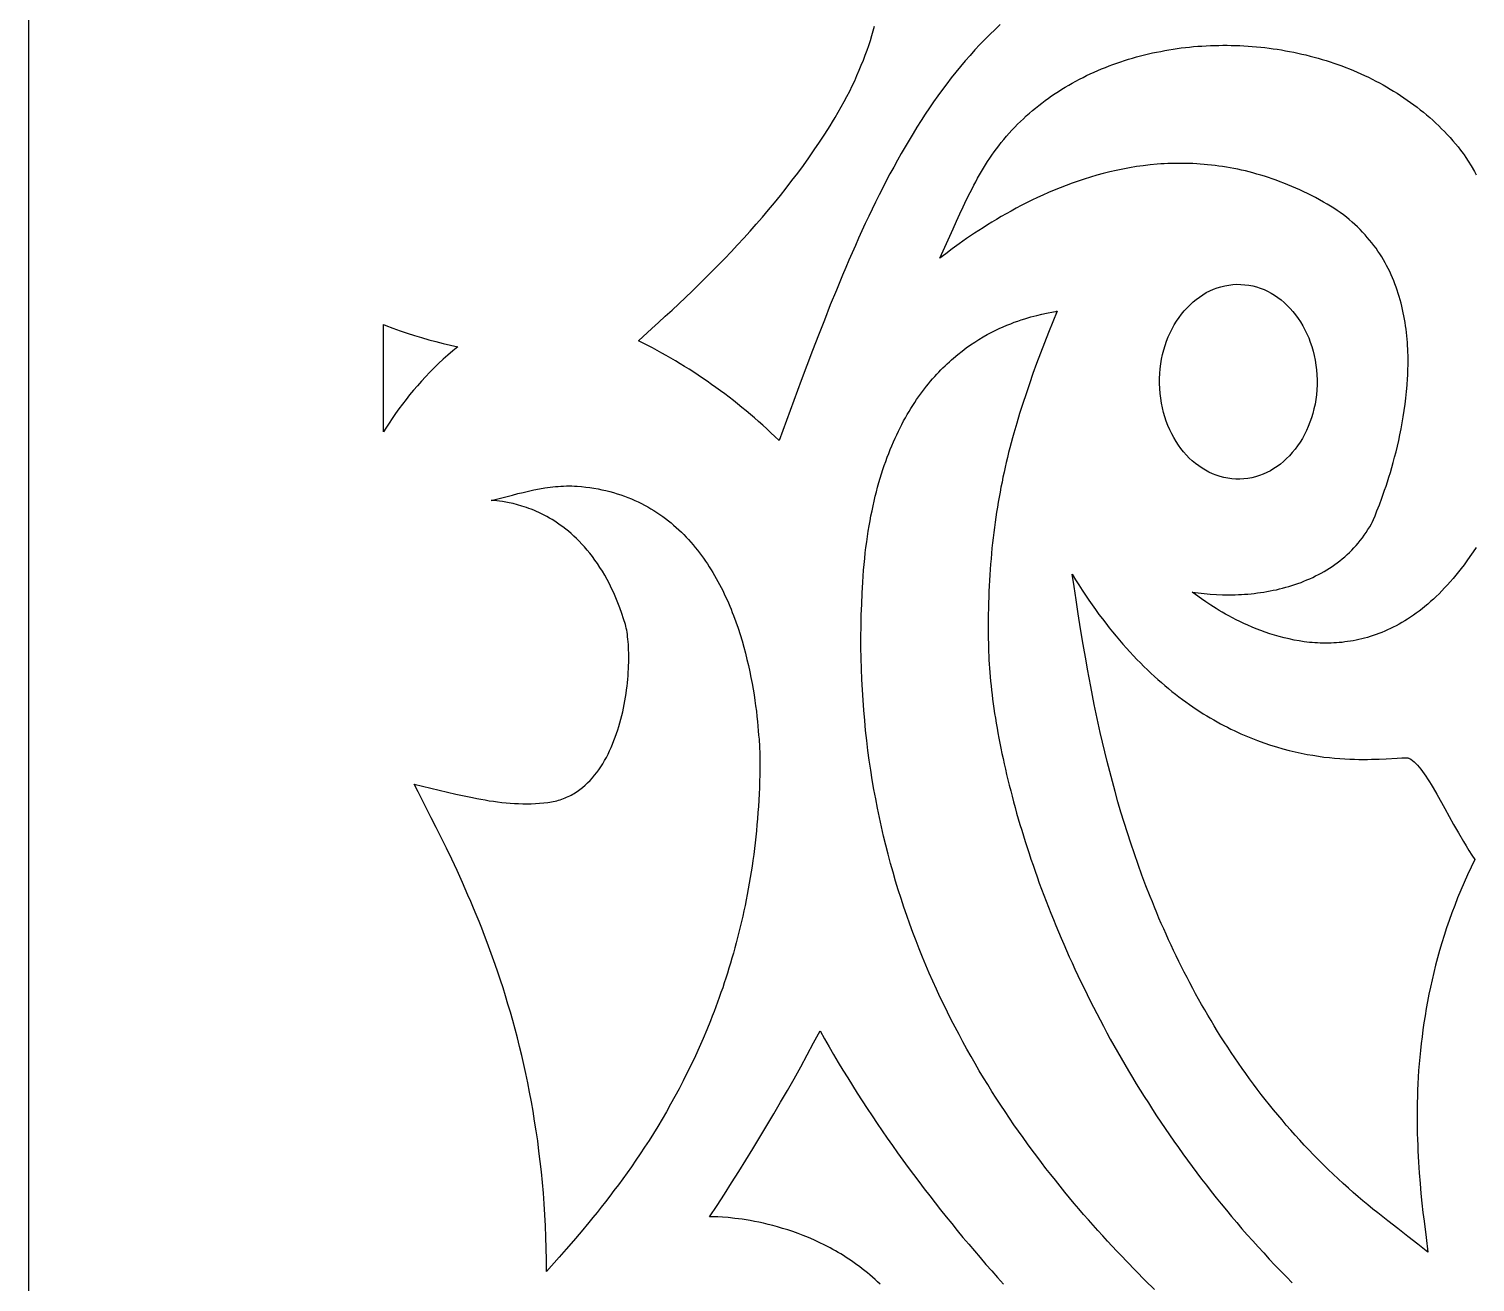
# Model space of a CAD drawing. Extents: x -750 to 750, y -1000 to 1000.
# Drawn here: x -750 to -586.9, y -272.7 to -131.3 of the extents above; entities that cross this region are included whole.
import ezdxf

# ---------------------------------------------------------------- set-up
doc = ezdxf.new("R2010")
doc.units = 0
doc.layers.add('LAYER_1', color=18, linetype='CONTINUOUS')

msp = doc.modelspace()

# ---------------------------------------------------------------- linework, layer by layer
at = {"layer": 'LAYER_1'}
msp.add_lwpolyline([(-475.66, 274.46), (-477.41, 255.17, -0.426497), (-483.05, 250.67, 1), (-489.05, 205.44, -0.214305), (-485.57, 203.28, -0.489736), (-510.5, 127.16, 0.182251), (-474.88, 69.45, -0.070235), (-473.9, 68.45, -0.552147), (-511.5, -26.78), (-511.5, -1000), (-750, -1000), (-750, 1000)], format="xyb", dxfattribs=at)
for points in [[(-640.42, -130.78), (-641.01, -131.33), (-641.6, -131.89), (-642.17, -132.46), (-642.73, -133.04), (-643.29, -133.64), (-643.84, -134.25), (-644.38, -134.87), (-644.91, -135.5), (-645.43, -136.14), (-645.95, -136.79), (-646.46, -137.45), (-646.96, -138.12), (-647.45, -138.8), (-647.94, -139.49), (-648.42, -140.19), (-648.89, -140.9), (-649.36, -141.62), (-649.82, -142.34), (-650.27, -143.07), (-650.72, -143.82), (-651.16, -144.56), (-651.59, -145.32), (-652.02, -146.08), (-652.45, -146.85), (-652.87, -147.63), (-653.28, -148.41), (-653.69, -149.2), (-654.09, -150), (-654.49, -150.8), (-654.88, -151.6), (-655.27, -152.41), (-655.65, -153.23), (-656.03, -154.05), (-656.4, -154.87), (-656.77, -155.7), (-657.14, -156.53), (-657.5, -157.36), (-657.86, -158.2), (-658.21, -159.04), (-658.91, -160.73), (-659.6, -162.42), (-660.27, -164.12), (-660.94, -165.83), (-661.59, -167.54), (-662.24, -169.24), (-662.88, -170.95), (-664.14, -174.34), (-665.38, -177.7), (-665.84, -177.26), (-666.29, -176.84), (-666.75, -176.41), (-667.21, -176), (-667.68, -175.58), (-668.15, -175.17), (-668.62, -174.77), (-669.09, -174.37), (-669.57, -173.98), (-670.05, -173.59), (-670.53, -173.21), (-671.02, -172.83), (-671.51, -172.46), (-672, -172.1), (-672.5, -171.74), (-672.99, -171.38), (-673.49, -171.03), (-674, -170.68), (-674.5, -170.35), (-675.01, -170.01), (-675.52, -169.68), (-676.03, -169.36), (-676.54, -169.05), (-677.06, -168.74), (-677.58, -168.43), (-678.1, -168.13), (-678.62, -167.84), (-679.14, -167.55), (-679.67, -167.27), (-680.19, -166.99), (-680.72, -166.72), (-681.25, -166.46), (-679.73, -165.09), (-678.97, -164.4), (-678.21, -163.7), (-677.45, -162.99), (-676.7, -162.29), (-675.95, -161.57), (-675.2, -160.85), (-674.45, -160.13), (-673.71, -159.4), (-672.97, -158.66), (-672.24, -157.92), (-671.51, -157.17), (-670.79, -156.41), (-670.07, -155.65), (-669.36, -154.87), (-668.65, -154.09), (-667.96, -153.3), (-667.26, -152.51), (-666.58, -151.7), (-665.9, -150.89), (-665.23, -150.07), (-664.57, -149.23), (-663.92, -148.39), (-663.28, -147.54), (-662.64, -146.68), (-662.02, -145.81), (-661.41, -144.92), (-660.8, -144.03), (-660.21, -143.13), (-659.63, -142.21), (-659.35, -141.75), (-659.06, -141.28), (-658.71, -140.68), (-658.36, -140.07), (-658.03, -139.47), (-657.72, -138.88), (-657.41, -138.28), (-657.13, -137.69), (-656.85, -137.11), (-656.59, -136.52), (-656.34, -135.94), (-656.1, -135.37), (-655.87, -134.8), (-655.66, -134.23), (-655.45, -133.67), (-655.26, -133.12), (-655.08, -132.57), (-654.91, -132.02), (-654.75, -131.48), (-654.6, -130.95)], [(-586.75, -189.78), (-587.09, -190.29), (-587.44, -190.8), (-587.8, -191.31), (-588.11, -191.73), (-588.42, -192.14), (-588.73, -192.54), (-589.04, -192.92), (-589.35, -193.3), (-589.67, -193.66), (-589.98, -194.01), (-590.3, -194.35), (-590.61, -194.69), (-590.93, -195.01), (-591.25, -195.31), (-591.57, -195.61), (-591.89, -195.9), (-592.21, -196.18), (-592.53, -196.45), (-592.85, -196.71), (-593.18, -196.96), (-593.5, -197.2), (-593.82, -197.43), (-594.15, -197.65), (-594.47, -197.86), (-594.79, -198.06), (-595.12, -198.26), (-595.44, -198.44), (-595.77, -198.62), (-596.09, -198.78), (-596.42, -198.94), (-596.74, -199.09), (-597.06, -199.24), (-597.39, -199.37), (-597.71, -199.5), (-598.04, -199.62), (-598.36, -199.73), (-598.68, -199.83), (-599, -199.93), (-599.32, -200.02), (-599.64, -200.1), (-599.96, -200.18), (-600.28, -200.24), (-600.6, -200.31), (-600.92, -200.36), (-601.24, -200.41), (-601.55, -200.45), (-601.87, -200.49), (-602.18, -200.52), (-602.49, -200.54), (-602.8, -200.56), (-603.11, -200.57), (-603.42, -200.58), (-603.73, -200.58), (-604.03, -200.58), (-604.34, -200.57), (-604.64, -200.56), (-604.94, -200.54), (-605.24, -200.52), (-605.54, -200.49), (-606.13, -200.42), (-606.71, -200.33), (-607.29, -200.23), (-607.85, -200.11), (-608.41, -199.98), (-608.96, -199.84), (-609.5, -199.69), (-610.02, -199.52), (-610.54, -199.35), (-611.05, -199.16), (-611.54, -198.97), (-612.02, -198.77), (-612.49, -198.57), (-612.95, -198.36), (-613.39, -198.15), (-613.82, -197.94), (-614.23, -197.73), (-614.63, -197.51), (-615.02, -197.3), (-615.38, -197.09), (-615.74, -196.88), (-616.07, -196.67), (-616.69, -196.28), (-617.24, -195.92), (-617.71, -195.59), (-618.41, -195.08), (-618.76, -194.82), (-618.1, -194.91), (-617.43, -194.99), (-616.74, -195.05), (-616.05, -195.09), (-615.35, -195.12), (-615, -195.13), (-614.64, -195.13), (-614.29, -195.13), (-613.93, -195.12), (-613.57, -195.1), (-613.21, -195.09), (-612.86, -195.06), (-612.5, -195.04), (-612.14, -195), (-611.78, -194.96), (-611.42, -194.92), (-611.06, -194.87), (-610.7, -194.82), (-610.34, -194.76), (-609.99, -194.69), (-609.63, -194.62), (-609.28, -194.55), (-608.92, -194.46), (-608.57, -194.38), (-608.22, -194.28), (-607.87, -194.18), (-607.53, -194.08), (-607.18, -193.96), (-606.84, -193.85), (-606.5, -193.72), (-606.17, -193.59), (-605.83, -193.45), (-605.5, -193.31), (-605.18, -193.16), (-604.85, -193), (-604.53, -192.84), (-604.22, -192.67), (-603.9, -192.49), (-603.59, -192.31), (-603.29, -192.12), (-602.99, -191.92), (-602.7, -191.72), (-602.41, -191.51), (-602.12, -191.29), (-601.84, -191.06), (-601.57, -190.83), (-601.3, -190.59), (-601.03, -190.34), (-600.78, -190.09), (-600.53, -189.83), (-600.28, -189.56), (-600.04, -189.28), (-599.81, -188.99), (-599.58, -188.7), (-599.36, -188.4), (-599.15, -188.09), (-598.95, -187.77), (-598.75, -187.45), (-598.56, -187.11), (-598.48, -186.95), (-598.34, -186.64), (-598.15, -186.21), (-597.93, -185.66), (-597.66, -184.99), (-597.38, -184.21), (-597.22, -183.78), (-597.07, -183.33), (-596.91, -182.86), (-596.75, -182.37), (-596.58, -181.85), (-596.42, -181.31), (-596.26, -180.76), (-596.1, -180.18), (-595.94, -179.59), (-595.78, -178.98), (-595.63, -178.36), (-595.48, -177.72), (-595.34, -177.07), (-595.21, -176.4), (-595.08, -175.73), (-594.96, -175.04), (-594.85, -174.34), (-594.75, -173.63), (-594.67, -172.92), (-594.59, -172.2), (-594.53, -171.47), (-594.48, -170.73), (-594.46, -170.36), (-594.45, -169.99), (-594.44, -169.62), (-594.43, -169.25), (-594.43, -168.88), (-594.43, -168.51), (-594.43, -168.13), (-594.45, -167.76), (-594.46, -167.39), (-594.48, -167.01), (-594.5, -166.64), (-594.53, -166.26), (-594.57, -165.89), (-594.61, -165.52), (-594.65, -165.15), (-594.7, -164.77), (-594.76, -164.4), (-594.82, -164.03), (-594.89, -163.66), (-594.96, -163.3), (-595.04, -162.93), (-595.13, -162.56), (-595.22, -162.2), (-595.32, -161.84), (-595.42, -161.48), (-595.53, -161.12), (-595.65, -160.76), (-595.77, -160.4), (-595.9, -160.05), (-596.04, -159.7), (-596.18, -159.35), (-596.34, -159.01), (-596.49, -158.66), (-596.66, -158.32), (-596.84, -157.98), (-597.02, -157.65), (-597.21, -157.32), (-597.4, -156.99), (-597.61, -156.66), (-597.82, -156.34), (-598.04, -156.02), (-598.27, -155.71), (-598.51, -155.4), (-598.76, -155.09), (-599.02, -154.79), (-599.28, -154.49), (-599.55, -154.19), (-599.83, -153.9), (-600.13, -153.62), (-600.43, -153.33), (-600.74, -153.06), (-601.05, -152.79), (-601.38, -152.52), (-601.72, -152.26), (-602.07, -152), (-602.43, -151.75), (-602.8, -151.5), (-603.17, -151.26), (-603.56, -151.03), (-603.96, -150.8), (-604.41, -150.55), (-604.86, -150.31), (-605.31, -150.08), (-605.75, -149.85), (-606.2, -149.64), (-606.64, -149.43), (-607.09, -149.23), (-607.53, -149.04), (-607.98, -148.85), (-608.42, -148.68), (-608.86, -148.51), (-609.3, -148.34), (-609.74, -148.19), (-610.18, -148.04), (-610.61, -147.9), (-611.05, -147.77), (-611.48, -147.64), (-611.92, -147.52), (-612.35, -147.41), (-612.78, -147.3), (-613.21, -147.2), (-613.64, -147.11), (-614.07, -147.02), (-614.5, -146.94), (-614.92, -146.87), (-615.35, -146.8), (-615.77, -146.74), (-616.19, -146.68), (-616.61, -146.63), (-617.03, -146.59), (-617.44, -146.55), (-617.86, -146.52), (-618.27, -146.49), (-618.69, -146.47), (-619.1, -146.46), (-619.51, -146.44), (-619.92, -146.44), (-620.32, -146.44), (-620.73, -146.44), (-621.13, -146.45), (-621.53, -146.47), (-621.93, -146.49), (-622.33, -146.51), (-622.73, -146.54), (-623.51, -146.62), (-624.29, -146.71), (-625.07, -146.81), (-625.83, -146.94), (-626.59, -147.08), (-627.34, -147.23), (-628.08, -147.4), (-628.81, -147.58), (-629.53, -147.78), (-630.25, -147.99), (-630.95, -148.21), (-631.65, -148.44), (-632.33, -148.68), (-633.01, -148.93), (-633.68, -149.19), (-634.34, -149.46), (-634.98, -149.73), (-635.62, -150.01), (-636.24, -150.3), (-636.86, -150.6), (-637.46, -150.9), (-638.06, -151.2), (-638.64, -151.51), (-639.21, -151.82), (-639.76, -152.13), (-640.31, -152.44), (-640.84, -152.76), (-641.36, -153.07), (-641.87, -153.39), (-642.37, -153.7), (-642.85, -154.01), (-643.32, -154.32), (-644.22, -154.93), (-645.06, -155.52), (-645.85, -156.09), (-646.58, -156.63), (-647.25, -157.13), (-646.87, -156.31), (-646.5, -155.48), (-645.75, -153.81), (-645.38, -152.98), (-645, -152.15), (-644.61, -151.33), (-644.22, -150.51), (-643.82, -149.71), (-643.61, -149.31), (-643.4, -148.91), (-643.19, -148.51), (-642.98, -148.12), (-642.76, -147.73), (-642.54, -147.35), (-642.31, -146.97), (-642.08, -146.6), (-641.85, -146.23), (-641.61, -145.86), (-641.36, -145.5), (-641.11, -145.14), (-640.86, -144.79), (-640.6, -144.45), (-640.31, -144.09), (-640.02, -143.73), (-639.72, -143.38), (-639.42, -143.03), (-639.11, -142.69), (-638.8, -142.36), (-638.48, -142.03), (-638.15, -141.71), (-637.82, -141.4), (-637.49, -141.09), (-637.14, -140.78), (-636.8, -140.49), (-636.45, -140.2), (-636.09, -139.91), (-635.74, -139.63), (-635.37, -139.36), (-635, -139.09), (-634.63, -138.83), (-634.25, -138.57), (-633.87, -138.32), (-633.49, -138.08), (-633.1, -137.84), (-632.7, -137.61), (-632.31, -137.38), (-631.9, -137.16), (-631.5, -136.95), (-631.09, -136.74), (-630.68, -136.54), (-630.27, -136.34), (-629.85, -136.15), (-629.43, -135.96), (-629, -135.78), (-628.57, -135.61), (-628.14, -135.44), (-627.71, -135.28), (-627.27, -135.12), (-626.84, -134.97), (-626.4, -134.83), (-625.95, -134.69), (-625.51, -134.56), (-625.06, -134.43), (-624.61, -134.31), (-624.16, -134.2), (-623.7, -134.09), (-623.25, -133.98), (-622.79, -133.89), (-622.33, -133.8), (-621.87, -133.71), (-621.41, -133.63), (-620.94, -133.56), (-620.48, -133.49), (-620.01, -133.42), (-619.54, -133.37), (-619.08, -133.32), (-618.61, -133.27), (-618.14, -133.23), (-617.67, -133.2), (-617.2, -133.17), (-616.72, -133.15), (-616.25, -133.13), (-615.78, -133.12), (-615.31, -133.11), (-614.83, -133.11), (-614.36, -133.12), (-613.89, -133.13), (-613.41, -133.15), (-612.94, -133.17), (-612.47, -133.2), (-612, -133.24), (-611.52, -133.28), (-611.05, -133.33), (-610.58, -133.38), (-610.11, -133.44), (-609.64, -133.5), (-609.18, -133.57), (-608.71, -133.64), (-608.24, -133.73), (-607.78, -133.81), (-607.32, -133.9), (-606.85, -134), (-606.39, -134.11), (-605.94, -134.21), (-605.48, -134.33), (-605.02, -134.45), (-604.57, -134.58), (-604.12, -134.71), (-603.67, -134.85), (-603.22, -134.99), (-602.78, -135.14), (-602.34, -135.29), (-601.9, -135.45), (-601.46, -135.62), (-601.03, -135.79), (-600.59, -135.97), (-600.17, -136.15), (-599.74, -136.34), (-599.32, -136.53), (-598.9, -136.73), (-598.48, -136.94), (-598.07, -137.15), (-597.66, -137.36), (-597.25, -137.59), (-596.85, -137.81), (-596.45, -138.05), (-596.05, -138.28), (-595.66, -138.53), (-595.27, -138.78), (-594.89, -139.03), (-594.51, -139.3), (-594.13, -139.56), (-593.76, -139.83), (-593.4, -140.11), (-593.04, -140.4), (-592.68, -140.68), (-592.33, -140.98), (-591.98, -141.28), (-591.63, -141.58), (-591.3, -141.9), (-590.96, -142.21), (-590.64, -142.53), (-590.31, -142.86), (-590, -143.2), (-589.69, -143.53), (-589.38, -143.88), (-589.08, -144.23), (-588.78, -144.58), (-588.5, -144.94), (-588.21, -145.31), (-588.09, -145.48), (-587.9, -145.77), (-587.63, -146.19), (-587.31, -146.72), (-586.93, -147.36), (-586.73, -147.72)], [(-623.03, -273.53), (-624.08, -272.49), (-625.14, -271.42), (-626.2, -270.33), (-626.73, -269.77), (-627.27, -269.21), (-627.8, -268.63), (-628.34, -268.05), (-628.87, -267.47), (-629.41, -266.87), (-629.95, -266.27), (-630.48, -265.67), (-631.02, -265.05), (-631.55, -264.43), (-632.09, -263.8), (-632.62, -263.16), (-633.15, -262.52), (-633.68, -261.86), (-634.21, -261.2), (-634.74, -260.54), (-635.27, -259.86), (-635.79, -259.18), (-636.31, -258.49), (-636.83, -257.79), (-637.35, -257.09), (-637.86, -256.38), (-638.37, -255.66), (-638.88, -254.93), (-639.38, -254.19), (-639.88, -253.45), (-640.38, -252.7), (-640.87, -251.94), (-641.36, -251.18), (-641.84, -250.4), (-642.32, -249.62), (-642.79, -248.83), (-643.26, -248.03), (-643.72, -247.23), (-644.18, -246.41), (-644.64, -245.59), (-645.08, -244.76), (-645.52, -243.92), (-645.96, -243.08), (-646.39, -242.22), (-646.81, -241.36), (-647.23, -240.49), (-647.63, -239.61), (-648.03, -238.72), (-648.43, -237.83), (-648.82, -236.92), (-649.19, -236.01), (-649.57, -235.09), (-649.93, -234.16), (-650.28, -233.23), (-650.63, -232.28), (-650.97, -231.33), (-651.3, -230.37), (-651.62, -229.4), (-651.93, -228.42), (-652.23, -227.43), (-652.52, -226.43), (-652.8, -225.43), (-653.07, -224.41), (-653.34, -223.39), (-653.59, -222.36), (-653.83, -221.32), (-654.06, -220.27), (-654.28, -219.22), (-654.48, -218.15), (-654.68, -217.08), (-654.87, -215.99), (-655.04, -214.9), (-655.2, -213.8), (-655.35, -212.69), (-655.49, -211.57), (-655.61, -210.44), (-655.72, -209.31), (-655.82, -208.16), (-655.91, -207.01), (-655.98, -205.84), (-656.04, -204.67), (-656.09, -203.49), (-656.12, -202.29), (-656.14, -201.09), (-656.14, -199.88), (-656.13, -198.66), (-656.1, -197.44), (-656.06, -196.2), (-656.01, -194.95), (-655.94, -193.69), (-655.89, -193.02), (-655.84, -192.35), (-655.78, -191.69), (-655.72, -191.04), (-655.65, -190.4), (-655.58, -189.77), (-655.49, -189.15), (-655.41, -188.54), (-655.32, -187.94), (-655.22, -187.35), (-655.12, -186.77), (-655.01, -186.2), (-654.89, -185.64), (-654.78, -185.09), (-654.65, -184.55), (-654.53, -184.01), (-654.39, -183.49), (-654.26, -182.97), (-654.12, -182.47), (-653.97, -181.97), (-653.82, -181.48), (-653.67, -181), (-653.51, -180.53), (-653.35, -180.07), (-653.18, -179.61), (-653.01, -179.17), (-652.84, -178.73), (-652.66, -178.3), (-652.48, -177.88), (-652.29, -177.46), (-652.11, -177.06), (-651.92, -176.66), (-651.72, -176.27), (-651.53, -175.89), (-651.33, -175.51), (-651.12, -175.15), (-650.92, -174.79), (-650.71, -174.44), (-650.5, -174.09), (-650.29, -173.75), (-650.07, -173.42), (-649.86, -173.1), (-649.64, -172.78), (-649.42, -172.48), (-649.2, -172.17), (-648.97, -171.88), (-648.74, -171.59), (-648.52, -171.31), (-648.29, -171.03), (-648.06, -170.76), (-647.82, -170.5), (-647.59, -170.24), (-647.36, -169.99), (-647.12, -169.75), (-646.89, -169.51), (-646.65, -169.28), (-646.41, -169.05), (-646.17, -168.83), (-645.93, -168.62), (-645.7, -168.41), (-645.22, -168), (-644.74, -167.62), (-644.26, -167.27), (-643.78, -166.93), (-643.31, -166.61), (-642.83, -166.31), (-642.36, -166.03), (-641.9, -165.77), (-641.44, -165.52), (-640.99, -165.29), (-640.54, -165.08), (-640.1, -164.88), (-639.67, -164.7), (-639.25, -164.53), (-638.84, -164.37), (-638.44, -164.23), (-638.05, -164.1), (-637.67, -163.98), (-637.31, -163.87), (-636.96, -163.77), (-636.31, -163.6), (-635.72, -163.46), (-635.21, -163.36), (-634.42, -163.2), (-634.16, -163.15), (-634.07, -163.13), (-634, -163.1), (-634.5, -164.32), (-634.98, -165.52), (-635.44, -166.7), (-635.89, -167.87), (-636.32, -169.03), (-636.74, -170.17), (-637.14, -171.31), (-637.52, -172.43), (-637.89, -173.55), (-638.24, -174.66), (-638.57, -175.77), (-638.89, -176.88), (-639.04, -177.43), (-639.19, -177.98), (-639.34, -178.53), (-639.48, -179.08), (-639.61, -179.64), (-639.75, -180.19), (-639.87, -180.74), (-640, -181.3), (-640.12, -181.85), (-640.23, -182.41), (-640.35, -182.97), (-640.45, -183.53), (-640.56, -184.09), (-640.66, -184.66), (-640.75, -185.23), (-640.84, -185.79), (-640.93, -186.37), (-641.01, -186.94), (-641.09, -187.52), (-641.17, -188.1), (-641.24, -188.69), (-641.3, -189.27), (-641.36, -189.87), (-641.42, -190.46), (-641.47, -191.06), (-641.52, -191.67), (-641.57, -192.27), (-641.61, -192.89), (-641.65, -193.51), (-641.68, -194.13), (-641.71, -194.76), (-641.73, -195.39), (-641.75, -196.03), (-641.77, -196.68), (-641.78, -197.33), (-641.79, -197.99), (-641.79, -198.65), (-641.79, -199.32), (-641.78, -200), (-641.77, -200.68), (-641.76, -201.12), (-641.75, -201.57), (-641.73, -202.02), (-641.71, -202.48), (-641.68, -202.94), (-641.65, -203.42), (-641.61, -203.9), (-641.57, -204.38), (-641.52, -204.88), (-641.47, -205.38), (-641.41, -205.88), (-641.35, -206.4), (-641.29, -206.92), (-641.22, -207.44), (-641.14, -207.97), (-641.06, -208.51), (-640.97, -209.06), (-640.88, -209.61), (-640.79, -210.16), (-640.69, -210.72), (-640.58, -211.29), (-640.47, -211.86), (-640.36, -212.44), (-640.24, -213.02), (-640.11, -213.61), (-639.98, -214.2), (-639.85, -214.8), (-639.71, -215.4), (-639.56, -216.01), (-639.41, -216.62), (-639.25, -217.24), (-639.09, -217.86), (-638.93, -218.48), (-638.75, -219.11), (-638.58, -219.75), (-638.39, -220.39), (-638.2, -221.03), (-638.01, -221.67), (-637.81, -222.32), (-637.61, -222.98), (-637.4, -223.64), (-637.18, -224.3), (-636.96, -224.96), (-636.73, -225.63), (-636.5, -226.3), (-636.26, -226.97), (-636.02, -227.65), (-635.77, -228.33), (-635.51, -229.01), (-635.25, -229.69), (-634.98, -230.38), (-634.71, -231.07), (-634.43, -231.76), (-634.15, -232.46), (-633.86, -233.16), (-633.56, -233.86), (-633.26, -234.56), (-632.95, -235.26), (-632.64, -235.97), (-632.32, -236.67), (-632, -237.38), (-631.66, -238.09), (-631.33, -238.8), (-630.98, -239.52), (-630.63, -240.23), (-630.28, -240.95), (-629.91, -241.66), (-629.54, -242.38), (-629.17, -243.1), (-628.79, -243.82), (-628.4, -244.54), (-628.01, -245.26), (-627.61, -245.98), (-627.2, -246.7), (-626.79, -247.42), (-626.37, -248.14), (-625.95, -248.86), (-625.51, -249.59), (-625.08, -250.31), (-624.63, -251.03), (-624.18, -251.75), (-623.72, -252.47), (-623.26, -253.19), (-622.79, -253.91), (-622.31, -254.63), (-621.83, -255.35), (-621.34, -256.07), (-620.84, -256.78), (-620.33, -257.5), (-619.82, -258.21), (-619.31, -258.93), (-618.78, -259.64), (-618.25, -260.35), (-617.71, -261.06), (-617.17, -261.76), (-616.62, -262.47), (-616.06, -263.17), (-615.49, -263.87), (-614.92, -264.57), (-614.34, -265.27), (-613.75, -265.96), (-613.16, -266.66), (-612.56, -267.35), (-611.95, -268.03), (-611.33, -268.72), (-610.71, -269.4), (-610.08, -270.08), (-609.45, -270.76), (-608.8, -271.43), (-608.15, -272.1), (-607.49, -272.77)], [(-653.99, -272.92), (-654.27, -272.65), (-654.55, -272.39), (-654.84, -272.13), (-655.13, -271.88), (-655.42, -271.64), (-655.71, -271.4), (-656, -271.17), (-656.3, -270.94), (-656.6, -270.72), (-656.89, -270.5), (-657.19, -270.29), (-657.49, -270.09), (-657.8, -269.89), (-658.1, -269.7), (-658.4, -269.51), (-658.71, -269.33), (-659.01, -269.16), (-659.32, -268.99), (-659.62, -268.82), (-660.23, -268.5), (-660.84, -268.21), (-661.44, -267.93), (-662.05, -267.67), (-662.65, -267.42), (-663.24, -267.2), (-663.83, -266.99), (-664.4, -266.8), (-664.98, -266.62), (-665.54, -266.46), (-666.09, -266.31), (-666.62, -266.17), (-667.15, -266.05), (-667.66, -265.94), (-668.16, -265.84), (-668.64, -265.75), (-669.1, -265.67), (-669.54, -265.6), (-669.97, -265.54), (-670.37, -265.49), (-671.11, -265.41), (-671.76, -265.36), (-672.3, -265.33), (-672.73, -265.31), (-673.21, -265.31), (-672.38, -264.05), (-671.55, -262.78), (-670.74, -261.5), (-669.92, -260.22), (-669.12, -258.93), (-668.32, -257.64), (-667.53, -256.34), (-666.75, -255.03), (-665.97, -253.71), (-665.2, -252.39), (-664.44, -251.06), (-663.69, -249.73), (-662.94, -248.38), (-662.21, -247.04), (-661.48, -245.68), (-660.75, -244.32), (-660.25, -245.22), (-659.74, -246.12), (-659.22, -247.01), (-658.7, -247.89), (-658.17, -248.77), (-657.64, -249.64), (-657.1, -250.51), (-656.55, -251.37), (-656, -252.23), (-655.45, -253.09), (-654.89, -253.93), (-654.32, -254.78), (-653.75, -255.62), (-653.17, -256.45), (-652.59, -257.28), (-652.01, -258.1), (-651.42, -258.92), (-650.82, -259.74), (-650.22, -260.55), (-649.62, -261.35), (-649.01, -262.15), (-648.39, -262.95), (-647.78, -263.74), (-647.16, -264.53), (-646.53, -265.31), (-645.9, -266.09), (-645.27, -266.87), (-644.63, -267.64), (-643.99, -268.4), (-643.35, -269.17), (-642.7, -269.92), (-642.05, -270.68), (-641.39, -271.43), (-640.74, -272.17), (-640.07, -272.92)]]:
    msp.add_lwpolyline(points, dxfattribs=at)
for points in [[(-613.74, -160.09), (-613.28, -160.1), (-612.83, -160.13), (-612.38, -160.19), (-611.95, -160.27), (-611.51, -160.39), (-611.09, -160.52), (-610.67, -160.69), (-610.27, -160.87), (-609.87, -161.09), (-609.48, -161.32), (-609.11, -161.58), (-608.74, -161.85), (-608.39, -162.15), (-608.05, -162.47), (-607.72, -162.81), (-607.41, -163.16), (-607.11, -163.54), (-606.82, -163.93), (-606.55, -164.34), (-606.3, -164.77), (-606.06, -165.21), (-605.84, -165.66), (-605.63, -166.13), (-605.45, -166.61), (-605.28, -167.11), (-605.14, -167.62), (-605.01, -168.13), (-604.9, -168.66), (-604.81, -169.2), (-604.75, -169.75), (-604.71, -170.31), (-604.69, -170.87), (-604.69, -171.44), (-604.72, -172), (-604.76, -172.55), (-604.83, -173.09), (-604.92, -173.63), (-605.04, -174.15), (-605.17, -174.66), (-605.32, -175.17), (-605.49, -175.66), (-605.68, -176.14), (-605.89, -176.6), (-606.11, -177.05), (-606.35, -177.49), (-606.61, -177.91), (-606.88, -178.31), (-607.17, -178.7), (-607.48, -179.07), (-607.79, -179.43), (-608.12, -179.76), (-608.47, -180.07), (-608.82, -180.37), (-609.19, -180.64), (-609.57, -180.89), (-609.96, -181.12), (-610.36, -181.33), (-610.77, -181.51), (-611.19, -181.67), (-611.62, -181.8), (-612.06, -181.91), (-612.5, -181.99), (-612.95, -182.04), (-613.41, -182.07), (-613.87, -182.06), (-614.32, -182.03), (-614.76, -181.97), (-615.2, -181.88), (-615.63, -181.77), (-616.06, -181.63), (-616.47, -181.47), (-616.88, -181.28), (-617.28, -181.07), (-617.66, -180.84), (-618.04, -180.58), (-618.41, -180.3), (-618.76, -180.01), (-619.1, -179.69), (-619.43, -179.35), (-619.74, -178.99), (-620.04, -178.62), (-620.33, -178.23), (-620.6, -177.82), (-620.85, -177.39), (-621.09, -176.95), (-621.31, -176.5), (-621.51, -176.03), (-621.7, -175.54), (-621.87, -175.05), (-622.01, -174.54), (-622.14, -174.02), (-622.25, -173.49), (-622.33, -172.95), (-622.4, -172.41), (-622.44, -171.85), (-622.46, -171.28), (-622.46, -170.72), (-622.43, -170.16), (-622.38, -169.61), (-622.31, -169.06), (-622.22, -168.53), (-622.11, -168.01), (-621.98, -167.49), (-621.83, -166.99), (-621.66, -166.5), (-621.47, -166.02), (-621.26, -165.56), (-621.04, -165.11), (-620.8, -164.67), (-620.54, -164.25), (-620.26, -163.84), (-619.98, -163.45), (-619.67, -163.08), (-619.36, -162.73), (-619.02, -162.4), (-618.68, -162.08), (-618.32, -161.79), (-617.96, -161.52), (-617.58, -161.26), (-617.19, -161.03), (-616.79, -160.83), (-616.38, -160.65), (-615.96, -160.49), (-615.53, -160.36), (-615.09, -160.25), (-614.65, -160.17), (-614.2, -160.12)], [(-709.74, -164.73), (-708.94, -165.03), (-708.13, -165.32), (-707.33, -165.59), (-706.52, -165.85), (-705.71, -166.1), (-704.89, -166.34), (-704.08, -166.56), (-703.26, -166.77), (-702.44, -166.96), (-701.63, -167.15), (-702.19, -167.61), (-702.73, -168.08), (-703.26, -168.55), (-703.78, -169.03), (-704.29, -169.52), (-704.78, -170.01), (-705.26, -170.51), (-705.72, -171.02), (-706.18, -171.53), (-706.62, -172.05), (-707.05, -172.57), (-707.46, -173.09), (-707.87, -173.62), (-708.26, -174.15), (-708.65, -174.68), (-709.02, -175.22), (-709.38, -175.76), (-709.73, -176.31), (-710, -176.75), (-710, -164.63)], [(-688.76, -182.84), (-688.46, -182.86), (-688.15, -182.87), (-687.67, -182.92), (-687.19, -182.97), (-686.72, -183.03), (-686.26, -183.1), (-685.8, -183.18), (-685.36, -183.27), (-684.92, -183.37), (-684.48, -183.48), (-684.06, -183.59), (-683.64, -183.72), (-683.23, -183.85), (-682.82, -183.99), (-682.43, -184.14), (-682.04, -184.3), (-681.65, -184.47), (-681.28, -184.64), (-680.91, -184.82), (-680.54, -185.01), (-680.19, -185.2), (-679.84, -185.41), (-679.49, -185.62), (-679.16, -185.83), (-678.82, -186.05), (-678.5, -186.28), (-678.18, -186.52), (-677.87, -186.76), (-677.56, -187.01), (-677.27, -187.26), (-676.97, -187.52), (-676.68, -187.78), (-676.4, -188.05), (-676.13, -188.33), (-675.86, -188.61), (-675.59, -188.89), (-675.33, -189.18), (-675.08, -189.47), (-674.83, -189.77), (-674.59, -190.07), (-674.35, -190.38), (-674.12, -190.69), (-673.9, -191), (-673.67, -191.32), (-673.46, -191.64), (-673.25, -191.96), (-673.04, -192.29), (-672.84, -192.62), (-672.65, -192.95), (-672.46, -193.29), (-672.27, -193.63), (-672.09, -193.97), (-671.91, -194.31), (-671.74, -194.65), (-671.57, -195), (-671.41, -195.35), (-671.25, -195.7), (-671.1, -196.05), (-670.95, -196.4), (-670.8, -196.75), (-670.66, -197.11), (-670.52, -197.46), (-670.26, -198.17), (-670.01, -198.89), (-669.78, -199.6), (-669.56, -200.31), (-669.36, -201.02), (-669.17, -201.72), (-669, -202.42), (-668.84, -203.11), (-668.69, -203.8), (-668.55, -204.47), (-668.42, -205.14), (-668.31, -205.79), (-668.2, -206.43), (-668.11, -207.06), (-668.02, -207.67), (-667.94, -208.27), (-667.88, -208.85), (-667.81, -209.41), (-667.76, -209.94), (-667.72, -210.46), (-667.68, -210.96), (-667.64, -211.43), (-667.59, -212.29), (-667.56, -213.04), (-667.54, -213.67), (-667.54, -214.17), (-667.54, -214.74), (-667.55, -215.46), (-667.57, -216.18), (-667.6, -216.89), (-667.63, -217.6), (-667.67, -218.31), (-667.71, -219), (-667.76, -219.7), (-667.81, -220.39), (-667.87, -221.07), (-667.94, -221.75), (-668.01, -222.43), (-668.08, -223.1), (-668.16, -223.77), (-668.24, -224.43), (-668.33, -225.09), (-668.43, -225.74), (-668.53, -226.39), (-668.63, -227.03), (-668.74, -227.67), (-668.85, -228.3), (-668.97, -228.93), (-669.09, -229.56), (-669.21, -230.18), (-669.34, -230.79), (-669.48, -231.4), (-669.62, -232.01), (-669.76, -232.61), (-669.9, -233.21), (-670.05, -233.8), (-670.21, -234.39), (-670.36, -234.97), (-670.52, -235.55), (-670.69, -236.12), (-670.86, -236.69), (-671.03, -237.26), (-671.2, -237.82), (-671.38, -238.38), (-671.56, -238.93), (-671.74, -239.48), (-671.93, -240.02), (-672.12, -240.56), (-672.31, -241.09), (-672.51, -241.62), (-672.71, -242.15), (-672.91, -242.67), (-673.11, -243.19), (-673.52, -244.21), (-673.95, -245.21), (-674.38, -246.2), (-674.82, -247.16), (-675.27, -248.11), (-675.73, -249.05), (-676.19, -249.96), (-676.66, -250.86), (-677.13, -251.75), (-677.61, -252.61), (-678.09, -253.46), (-678.58, -254.29), (-679.07, -255.11), (-679.56, -255.91), (-680.05, -256.69), (-680.55, -257.46), (-681.04, -258.21), (-681.54, -258.94), (-682.03, -259.66), (-682.53, -260.36), (-683.02, -261.04), (-683.51, -261.71), (-684, -262.36), (-684.48, -263), (-684.96, -263.62), (-685.43, -264.23), (-685.9, -264.82), (-686.37, -265.39), (-686.83, -265.95), (-687.72, -267.02), (-688.58, -268.03), (-689.41, -268.98), (-690.19, -269.87), (-691.61, -271.47), (-691.62, -270.17), (-691.64, -268.87), (-691.68, -267.6), (-691.73, -266.33), (-691.8, -265.09), (-691.88, -263.85), (-691.97, -262.64), (-692.07, -261.43), (-692.19, -260.24), (-692.32, -259.07), (-692.46, -257.91), (-692.61, -256.76), (-692.77, -255.63), (-692.95, -254.52), (-693.13, -253.41), (-693.32, -252.33), (-693.52, -251.25), (-693.73, -250.2), (-693.95, -249.15), (-694.18, -248.12), (-694.41, -247.1), (-694.65, -246.1), (-694.9, -245.12), (-695.16, -244.14), (-695.42, -243.18), (-695.69, -242.24), (-695.96, -241.31), (-696.24, -240.39), (-696.52, -239.49), (-696.81, -238.6), (-697.1, -237.72), (-697.4, -236.86), (-697.69, -236.01), (-698, -235.18), (-698.3, -234.36), (-698.61, -233.56), (-698.91, -232.76), (-699.22, -231.99), (-699.53, -231.22), (-699.84, -230.47), (-700.16, -229.73), (-700.47, -229.01), (-700.78, -228.3), (-701.09, -227.6), (-701.4, -226.92), (-701.7, -226.25), (-702.31, -224.95), (-702.91, -223.71), (-703.49, -222.52), (-704.06, -221.38), (-704.61, -220.3), (-705.63, -218.28), (-706.1, -217.36), (-706.54, -216.48), (-704.67, -216.93), (-702.79, -217.38), (-701.85, -217.61), (-700.91, -217.82), (-699.97, -218.01), (-699.49, -218.11), (-699.02, -218.2), (-698.55, -218.28), (-698.08, -218.36), (-697.6, -218.43), (-697.13, -218.49), (-696.66, -218.55), (-696.18, -218.6), (-695.71, -218.64), (-695.24, -218.67), (-694.76, -218.69), (-694.29, -218.71), (-693.82, -218.71), (-693.35, -218.7), (-692.87, -218.68), (-692.4, -218.65), (-691.93, -218.61), (-691.46, -218.56), (-691.25, -218.53), (-691.05, -218.49), (-690.85, -218.46), (-690.65, -218.41), (-690.45, -218.36), (-690.26, -218.31), (-690.07, -218.25), (-689.88, -218.19), (-689.7, -218.12), (-689.52, -218.05), (-689.34, -217.97), (-689.17, -217.89), (-688.99, -217.81), (-688.82, -217.72), (-688.65, -217.63), (-688.49, -217.53), (-688.33, -217.43), (-688.17, -217.32), (-688.01, -217.21), (-687.85, -217.1), (-687.7, -216.99), (-687.55, -216.87), (-687.26, -216.62), (-686.98, -216.36), (-686.7, -216.08), (-686.44, -215.79), (-686.19, -215.49), (-685.95, -215.18), (-685.71, -214.86), (-685.49, -214.53), (-685.27, -214.19), (-685.06, -213.84), (-684.86, -213.48), (-684.67, -213.11), (-684.49, -212.74), (-684.32, -212.36), (-684.15, -211.97), (-684, -211.58), (-683.85, -211.19), (-683.71, -210.79), (-683.57, -210.38), (-683.45, -209.97), (-683.33, -209.56), (-683.22, -209.15), (-683.12, -208.74), (-683.02, -208.32), (-682.93, -207.91), (-682.85, -207.5), (-682.77, -207.08), (-682.7, -206.67), (-682.64, -206.26), (-682.58, -205.85), (-682.53, -205.45), (-682.49, -205.05), (-682.45, -204.65), (-682.42, -204.26), (-682.39, -203.87), (-682.37, -203.49), (-682.35, -203.11), (-682.34, -202.75), (-682.33, -202.39), (-682.33, -202.04), (-682.34, -201.69), (-682.35, -201.36), (-682.36, -201.04), (-682.38, -200.73), (-682.4, -200.42), (-682.43, -200.13), (-682.46, -199.86), (-682.49, -199.59), (-682.53, -199.34), (-682.57, -199.1), (-682.62, -198.88), (-682.67, -198.67), (-682.72, -198.48), (-682.92, -197.84), (-683.12, -197.22), (-683.34, -196.61), (-683.56, -196.03), (-683.79, -195.47), (-684.02, -194.92), (-684.27, -194.4), (-684.52, -193.89), (-684.78, -193.4), (-685.04, -192.92), (-685.31, -192.47), (-685.58, -192.03), (-685.86, -191.61), (-686.15, -191.2), (-686.43, -190.81), (-686.72, -190.44), (-687.02, -190.08), (-687.32, -189.73), (-687.62, -189.4), (-687.92, -189.09), (-688.22, -188.78), (-688.53, -188.5), (-688.84, -188.22), (-689.14, -187.96), (-689.45, -187.71), (-689.76, -187.47), (-690.07, -187.25), (-690.38, -187.04), (-690.68, -186.83), (-690.99, -186.64), (-691.29, -186.46), (-691.59, -186.29), (-691.89, -186.14), (-692.18, -185.99), (-692.48, -185.85), (-692.76, -185.72), (-693.05, -185.59), (-693.33, -185.48), (-693.6, -185.37), (-693.87, -185.28), (-694.14, -185.19), (-694.4, -185.11), (-694.89, -184.96), (-695.37, -184.84), (-695.81, -184.74), (-696.21, -184.67), (-696.58, -184.61), (-696.91, -184.56), (-697.2, -184.53), (-697.63, -184.49), (-697.86, -184.47), (-696.66, -184.18), (-695.45, -183.87), (-694.84, -183.71), (-694.24, -183.57), (-693.63, -183.43), (-693.03, -183.29), (-692.42, -183.18), (-691.81, -183.07), (-691.2, -182.98), (-690.9, -182.94), (-690.59, -182.91), (-690.29, -182.89), (-689.98, -182.86), (-689.68, -182.85), (-689.37, -182.84), (-689.07, -182.84)], [(-631.95, -193.42), (-631.57, -194.01), (-631.2, -194.59), (-630.82, -195.16), (-630.44, -195.72), (-630.06, -196.26), (-629.68, -196.8), (-629.3, -197.33), (-628.91, -197.84), (-628.53, -198.34), (-628.14, -198.84), (-627.75, -199.32), (-627.37, -199.79), (-626.98, -200.25), (-626.59, -200.7), (-626.19, -201.15), (-625.8, -201.58), (-625.41, -202), (-625.02, -202.41), (-624.62, -202.81), (-624.23, -203.21), (-623.83, -203.59), (-623.44, -203.97), (-623.04, -204.33), (-622.65, -204.69), (-622.25, -205.03), (-621.86, -205.37), (-621.46, -205.7), (-621.06, -206.02), (-620.67, -206.33), (-620.27, -206.64), (-619.88, -206.93), (-619.49, -207.22), (-619.09, -207.5), (-618.7, -207.77), (-618.31, -208.04), (-617.91, -208.29), (-617.52, -208.54), (-617.13, -208.78), (-616.74, -209.02), (-616.35, -209.24), (-615.97, -209.46), (-615.58, -209.67), (-615.19, -209.88), (-614.81, -210.08), (-614.43, -210.27), (-614.05, -210.45), (-613.67, -210.63), (-613.29, -210.8), (-612.91, -210.97), (-612.54, -211.13), (-612.16, -211.28), (-611.79, -211.43), (-611.42, -211.57), (-610.69, -211.84), (-609.96, -212.08), (-609.25, -212.3), (-608.54, -212.51), (-607.85, -212.69), (-607.16, -212.85), (-606.49, -213), (-605.82, -213.13), (-605.17, -213.24), (-604.54, -213.34), (-603.91, -213.43), (-603.3, -213.5), (-602.71, -213.56), (-602.13, -213.61), (-601.56, -213.64), (-601.01, -213.67), (-600.48, -213.69), (-599.97, -213.7), (-599.47, -213.7), (-599, -213.7), (-598.54, -213.69), (-597.68, -213.67), (-596.91, -213.63), (-595.64, -213.55), (-595.14, -213.52), (-594.93, -213.51), (-594.75, -213.51), (-594.59, -213.52), (-594.46, -213.53), (-594.36, -213.55), (-594.32, -213.56), (-594.29, -213.58), (-594.2, -213.63), (-594.1, -213.69), (-593.92, -213.82), (-593.73, -213.98), (-593.55, -214.15), (-593.36, -214.35), (-593.18, -214.56), (-592.99, -214.8), (-592.8, -215.05), (-592.61, -215.31), (-592.42, -215.6), (-592.22, -215.9), (-592.02, -216.22), (-591.82, -216.55), (-591.61, -216.89), (-591.19, -217.63), (-590.28, -219.25), (-589.8, -220.13), (-589.28, -221.04), (-588.74, -221.99), (-588.16, -222.97), (-587.86, -223.47), (-587.55, -223.98), (-587.23, -224.49), (-586.9, -225.01), (-587.32, -225.87), (-587.72, -226.73), (-588.11, -227.6), (-588.48, -228.46), (-588.83, -229.31), (-589.16, -230.17), (-589.49, -231.02), (-589.79, -231.87), (-590.08, -232.72), (-590.36, -233.57), (-590.62, -234.41), (-590.87, -235.25), (-591.1, -236.09), (-591.32, -236.92), (-591.53, -237.75), (-591.72, -238.57), (-591.9, -239.39), (-592.07, -240.21), (-592.23, -241.02), (-592.38, -241.82), (-592.51, -242.62), (-592.64, -243.42), (-592.75, -244.21), (-592.85, -244.99), (-592.95, -245.77), (-593.03, -246.54), (-593.1, -247.31), (-593.17, -248.07), (-593.23, -248.82), (-593.27, -249.56), (-593.31, -250.3), (-593.35, -251.03), (-593.37, -251.75), (-593.39, -252.47), (-593.4, -253.18), (-593.41, -253.87), (-593.4, -254.57), (-593.4, -255.25), (-593.38, -255.92), (-593.37, -256.58), (-593.34, -257.24), (-593.31, -257.89), (-593.28, -258.52), (-593.25, -259.15), (-593.21, -259.76), (-593.16, -260.37), (-593.07, -261.55), (-592.97, -262.69), (-592.86, -263.78), (-592.74, -264.83), (-592.62, -265.82), (-592.39, -267.67), (-592.19, -269.3), (-593.31, -268.41), (-594.44, -267.53), (-595.58, -266.65), (-596.71, -265.77), (-597.84, -264.88), (-598.4, -264.44), (-598.95, -263.98), (-599.51, -263.52), (-600.06, -263.06), (-600.61, -262.58), (-601.15, -262.1), (-601.73, -261.57), (-602.31, -261.04), (-602.88, -260.5), (-603.44, -259.96), (-603.99, -259.42), (-604.54, -258.87), (-605.08, -258.32), (-605.61, -257.77), (-606.13, -257.22), (-606.65, -256.66), (-607.16, -256.09), (-607.66, -255.53), (-608.16, -254.96), (-608.64, -254.39), (-609.12, -253.82), (-609.6, -253.25), (-610.07, -252.67), (-610.53, -252.09), (-610.98, -251.51), (-611.43, -250.92), (-611.87, -250.34), (-612.3, -249.75), (-612.73, -249.16), (-613.15, -248.57), (-613.56, -247.98), (-613.97, -247.38), (-614.37, -246.79), (-614.77, -246.19), (-615.16, -245.59), (-615.54, -244.99), (-615.91, -244.39), (-616.29, -243.78), (-616.65, -243.18), (-617.01, -242.57), (-617.36, -241.97), (-617.71, -241.36), (-618.05, -240.75), (-618.39, -240.15), (-618.72, -239.54), (-619.04, -238.93), (-619.36, -238.32), (-619.67, -237.71), (-619.98, -237.1), (-620.28, -236.49), (-620.58, -235.88), (-620.87, -235.27), (-621.16, -234.66), (-621.44, -234.05), (-621.72, -233.44), (-621.99, -232.83), (-622.26, -232.22), (-622.52, -231.61), (-622.77, -231), (-623.03, -230.39), (-623.27, -229.78), (-623.52, -229.18), (-623.99, -227.97), (-624.44, -226.76), (-624.88, -225.56), (-625.3, -224.36), (-625.7, -223.17), (-626.08, -221.99), (-626.45, -220.82), (-626.81, -219.65), (-627.15, -218.49), (-627.47, -217.34), (-627.78, -216.2), (-628.08, -215.07), (-628.36, -213.95), (-628.64, -212.84), (-628.9, -211.75), (-629.14, -210.67), (-629.38, -209.6), (-629.6, -208.55), (-629.82, -207.51), (-630.02, -206.49), (-630.22, -205.49), (-630.41, -204.5), (-630.58, -203.53), (-630.75, -202.58), (-631.07, -200.73), (-631.36, -198.96), (-631.63, -197.28), (-631.87, -195.69), (-632.1, -194.2), (-632.32, -192.81)]]:
    msp.add_lwpolyline(points, close=True, dxfattribs=at)

doc.saveas('drawing.dxf')
